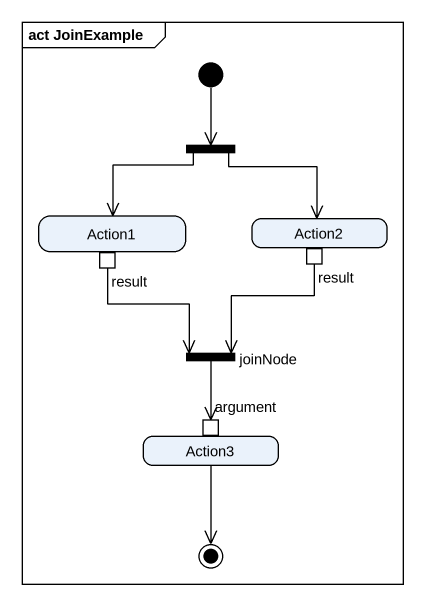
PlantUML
@startuml
mainframe act JoinExample
hide empty description
state fork1 <<fork>>
state Action1 {
  state "result" as result_2 <<outputPin>>
}
state Action2 {
  state result <<outputPin>>
}
state joinNode <<join>>
state Action3 {
  state argument <<inputPin>>
}
[*] --> fork1
fork1 --> Action1
fork1 --> Action2
result --> joinNode
result_2 --> joinNode
joinNode --> argument
Action3 --> [*]
@enduml
